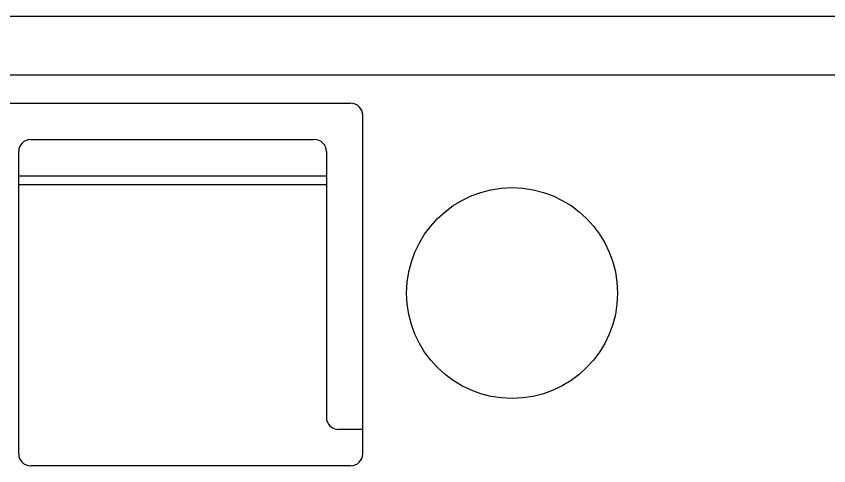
# Model space of a CAD drawing. Header units: inches. Extents: x 0 to 6375, y 0 to 10100.
# Drawn here: x 2230 to 3964, y 9141 to 10100 of the extents above; entities that cross this region are included whole.
import ezdxf

# ---------------------------------------------------------------- set-up
doc = ezdxf.new("R2010")
doc.units = ezdxf.units.IN
doc.header["$MEASUREMENT"] = 0
doc.layers.add('KMBD Walls', color=5, linetype='Continuous', lineweight=30)

msp = doc.modelspace()

# ---------------------------------------------------------------- linework, layer by layer
for p, q in [((829.1, 9914.3), (2943.7, 9914.3)), ((2969.4, 9888.6), (2969.4, 9166.5)), ((2261.1, 9837), (2866.3, 9837)), ((2235.3, 9166.5), (2235.3, 9811.2)), ((2892.1, 9811.2), (2892.1, 9243.9)), ((2235.3, 9759.6), (2892.1, 9759.6)), ((2235.3, 9740.9), (2892.1, 9740.9)), ((2969.4, 9218.1), (2917.9, 9218.1)), ((2943.7, 9140.7), (2261.1, 9140.7))]:
    msp.add_line(p, q)
msp.add_circle((3288.3, 9509.2), 225)
for centre, start, end in [((2943.7, 9888.6), 0, 90), ((2261.1, 9811.2), 90, 180), ((2866.3, 9811.2), 0, 90), ((2917.9, 9243.9), 180, 270), ((2261.1, 9166.5), 180, 270), ((2943.7, 9166.5), 270, 0)]:
    msp.add_arc(centre, 25.8, start, end)
at = {"layer": 'KMBD Walls', "color": 7}
msp.add_line((0, 10100), (4450, 10100), dxfattribs=at)
msp.add_lwpolyline([(125, 9675), (125, 9975), (4450, 9975)], dxfattribs=at)

doc.saveas('drawing.dxf')
